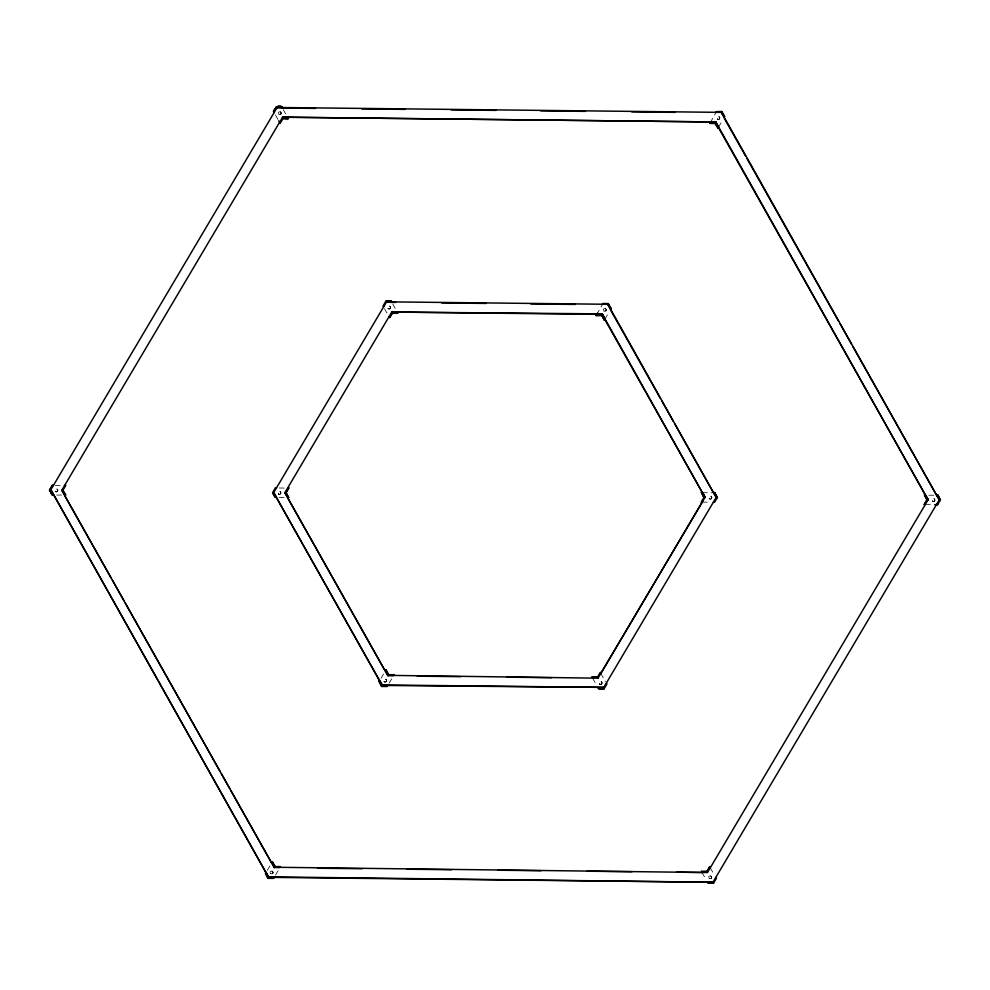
<?xml version="1.0" encoding="UTF-8"?>
<svg xmlns="http://www.w3.org/2000/svg" width="990" height="990" viewBox="0 0 990 990"><rect width="100%" height="100%" fill="white"/><g stroke="black" fill="none" stroke-linecap="round" stroke-linejoin="round"><path stroke-width="0.74" stroke-dasharray="4.95 3.71" d="M280.999 113.85L281.098 113.59A1.448 1.448 0 0 0 279.131 111.932A1.448 1.448 0 0 0 278.772 114.419A1.448 1.448 0 0 0 281.098 113.479M272.832 873.192L272.943 872.933A1.448 1.448 0 0 0 270.963 871.274A1.448 1.448 0 0 0 270.604 873.762A1.448 1.448 0 0 0 272.931 872.821M606.029 310.613L606.14 310.365A1.448 1.448 0 0 0 604.123 308.744A1.448 1.448 0 0 0 603.813 311.231A1.448 1.448 0 0 0 606.128 310.254M711.365 878.019L711.476 877.771A1.448 1.448 0 0 0 709.496 876.113A1.448 1.448 0 0 0 709.137 878.588A1.448 1.448 0 0 0 711.463 877.66M596.698 314.535L601.982 305.18M710.3 122.599L715.584 113.244M604.939 319.188L609.048 311.899M718.53 127.252L722.638 119.963M267.399 870.198L271.656 862.995M381.002 678.298L385.271 671.096M275.542 875.012L279.799 867.822M389.144 683.112L393.414 675.923M55.254 485.558L64.56 485.644M279.267 488.008L287.632 488.095M702.38 492.674L712.132 492.772M928.781 495.198L934.733 495.26M56.64 495.037L64.461 495.099M279.168 497.463L287.533 497.562M702.269 502.128L710.634 502.227M925.341 504.591L933.706 504.677M283.288 109.68L287.855 117.748M392.745 304.041L397.324 312.11M600.831 673.472L605.385 681.603M710.288 867.834L714.396 875.123M275.517 115.1L279.613 122.389M384.504 308.682L389.07 316.751M592.589 678.113L596.685 685.402M702.046 872.475L706.155 879.764M270.716 873.502A1.448 1.448 0 0 0 273.042 872.574A1.448 1.448 0 0 0 271.062 871.027A1.448 1.448 0 0 0 270.716 873.502M388.229 308.781A1.448 1.448 0 0 0 390.555 307.841A1.448 1.448 0 0 0 388.587 306.294A1.448 1.448 0 0 0 388.229 308.781M388.34 308.521A1.448 1.448 0 0 0 390.666 307.593A1.448 1.448 0 0 0 388.686 306.046A1.448 1.448 0 0 0 388.34 308.521M717.416 119.295A1.448 1.448 0 0 0 719.718 118.317A1.448 1.448 0 0 0 717.713 116.808A1.448 1.448 0 0 0 717.416 119.295M717.515 119.048A1.448 1.448 0 0 0 719.829 118.058A1.448 1.448 0 0 0 717.824 116.548A1.448 1.448 0 0 0 717.515 119.048M709.409 498.886A1.448 1.448 0 0 0 711.748 497.945A1.448 1.448 0 0 0 709.768 496.398A1.448 1.448 0 0 0 709.409 498.886M709.521 498.626A1.448 1.448 0 0 0 711.847 497.698A1.448 1.448 0 0 0 709.88 496.139A1.448 1.448 0 0 0 709.521 498.626M603.925 310.984A1.448 1.448 0 0 0 606.226 309.994A1.448 1.448 0 0 0 604.222 308.484A1.448 1.448 0 0 0 603.925 310.984M278.871 114.159A1.448 1.448 0 0 0 281.21 113.231A1.448 1.448 0 0 0 279.229 111.684A1.448 1.448 0 0 0 278.871 114.159M384.219 681.863A1.448 1.448 0 0 0 386.546 680.922A1.448 1.448 0 0 0 384.578 679.375A1.448 1.448 0 0 0 384.219 681.863M384.318 681.603A1.448 1.448 0 0 0 386.657 680.674A1.448 1.448 0 0 0 384.677 679.128A1.448 1.448 0 0 0 384.318 681.603M278.499 494.134A1.448 1.448 0 0 0 280.826 493.193A1.448 1.448 0 0 0 278.846 491.646A1.448 1.448 0 0 0 278.499 494.134M278.598 493.874A1.448 1.448 0 0 0 280.925 492.946A1.448 1.448 0 0 0 278.957 491.399A1.448 1.448 0 0 0 278.598 493.874M932.481 501.336A1.448 1.448 0 0 0 934.82 500.408A1.448 1.448 0 0 0 932.84 498.861A1.448 1.448 0 0 0 932.481 501.336M932.592 501.089A1.448 1.448 0 0 0 934.919 500.148A1.448 1.448 0 0 0 932.951 498.601A1.448 1.448 0 0 0 932.592 501.089M55.428 491.671A1.448 1.448 0 0 0 57.754 490.731A1.448 1.448 0 0 0 55.774 489.184A1.448 1.448 0 0 0 55.428 491.671M55.527 491.424A1.448 1.448 0 0 0 57.853 490.483A1.448 1.448 0 0 0 55.886 488.936A1.448 1.448 0 0 0 55.527 491.424M709.248 878.34A1.448 1.448 0 0 0 711.575 877.412A1.448 1.448 0 0 0 709.595 875.853A1.448 1.448 0 0 0 709.248 878.34M599.68 684.238A1.448 1.448 0 0 0 602.007 683.298A1.448 1.448 0 0 0 600.039 681.751A1.448 1.448 0 0 0 599.68 684.238M599.779 683.979A1.448 1.448 0 0 0 602.118 683.051A1.448 1.448 0 0 0 600.138 681.504A1.448 1.448 0 0 0 599.779 683.979"/><path stroke-width="1.49" d="M49.611 489.951L52.185 494.988L49.5 490.223L52.396 485.249L53.41 485.521M52.396 485.249L49.5 490.223M53.312 494.975L50.725 489.963L277.138 107.477L721.462 112.365L939.275 500.012M61.776 490.335L274.329 867.76M62.89 490.372L65.563 495.136L62.89 490.372L65.785 485.397L64.659 485.385M276.482 106.747C269.441 120.161 275.826 101.586 281.94 106.809L282.385 108.034M274.143 112.674L273.698 111.449M281.94 106.809L276.371 107.031M279.613 122.389L280.158 123.391L278.697 120.792M282.608 117.191L715.782 121.968L282.608 117.191L61.887 490.087L64.56 494.839L65.674 494.851M288.511 118.478C273.945 116.981 291.468 121.225 287.966 117.501L282.497 117.439M272.572 492.686L275.257 497.45L272.572 492.686L275.468 487.711L276.482 487.971M273.698 492.674L382.264 685.451M276.383 497.438L273.797 492.426L386.595 301.826L607.848 304.276L716.203 497.549M284.848 492.797L387.944 675.861M287.632 488.095L288.857 487.86L285.962 492.834L288.635 497.599L286.073 492.562L288.857 487.86M385.939 301.108L391.409 301.17L385.939 301.108L383.043 306.083L383.712 306.776M391.842 302.396L391.409 301.17M389.07 316.751L389.614 317.753L392.51 312.778L397.968 312.828L392.399 313.05M391.854 312.048L602.168 313.867L705.053 497.425M265.506 873.304L268.08 878.34L273.537 878.402L274.218 877.165L268.76 877.103L266.075 872.338L265.506 873.304L268.08 878.34M272.324 861.783L275.01 866.547L272.324 861.783L271.755 862.748L274.44 867.5L279.898 867.562L280.467 866.609L275.01 866.547M268.649 877.35L50.837 489.716L267.139 874.665M379.121 681.405L381.682 686.441L387.152 686.503L387.832 685.266L382.375 685.204L379.69 680.439L379.121 681.405L381.682 686.441M391.236 674.957L394.082 674.71L388.625 674.648L385.939 669.884L388.501 674.92M601.598 315.488L596.141 315.538L601.722 315.204L604.383 320.191L601.722 315.204M596.698 314.535L602.267 314.238L605.051 318.941L604.494 319.906M602.836 303.608L608.182 303.831L610.954 308.534L608.293 303.546L602.836 303.608L602.279 304.574M602.168 313.867L603.479 317.06M602.267 314.238L603.554 316.837M610.422 309.474L611.077 308.249M709.855 123.329L715.201 123.552L717.973 128.255L718.641 127.005L715.857 122.302L710.399 122.352L709.855 123.329L715.312 123.267L718.096 127.97M710.399 122.352L715.857 122.302M716.426 111.672L721.883 111.61L716.426 111.672L715.881 112.637M721.883 111.61L724.556 116.597L722.465 113.07M597.49 677.222L592.032 677.172L597.49 677.222L600.386 672.247L600.93 673.225M598.047 678.175L388.154 675.353M598.059 687.827L603.628 687.642L716.413 497.054M598.158 687.58L598.591 688.83L604.061 688.891L606.957 683.917L606.412 682.939M604.061 688.891L598.715 688.545M701.365 492.401L703.927 497.438L701.365 492.401L702.479 492.414L705.165 497.178M702.269 502.128L701.143 502.14L704.038 497.166M713.53 492.797L714.743 492.55L717.317 497.586L714.743 492.55M713.431 502.252L714.533 502.289L717.428 497.314M709.842 866.609L707.07 871.311L701.489 871.522L706.947 871.584L709.842 866.609L710.288 867.834M702.046 872.475L701.601 871.25M707.504 872.537L274.539 867.252M707.516 882.189L713.085 882.003L939.485 499.505M707.627 881.942L708.06 883.191L713.518 883.253L716.413 878.279L715.758 877.548M712.986 882.251L268.859 876.843M713.518 883.253L708.172 882.907M924.437 494.864L926.999 499.9L924.215 504.603L927.11 499.628L924.437 494.864L925.551 494.876L928.236 499.641M925.341 504.591L924.338 504.318M928.125 499.888L715.782 121.968M936.602 495.248L937.815 495.012L940.389 500.049L937.815 495.012M936.503 504.714L937.716 504.467L934.634 504.714M596.141 315.538L597.601 312.951M724.668 116.313L724.123 117.29L721.339 112.588M280.158 123.391L283.053 118.416M392.065 311.553L284.959 492.55L287.632 497.302L288.746 497.314M389.726 317.468L392.51 312.778M385.939 669.884L385.37 670.849L388.055 675.601L393.513 675.663L394.082 674.71M598.158 677.927L705.264 496.93M601.19 672.854L702.69 501.423M928.335 499.381L707.615 872.277L702.145 872.227M937.604 504.752L940.5 499.777M277.027 107.724L282.497 107.786M281.556 108.021L315.501 108.405M361.783 108.912L404.972 109.383M451.267 109.902L496.002 110.385M540.75 110.88L585.486 111.375M631.769 111.882L674.97 112.365M386.484 302.086L391.953 302.148M390.988 302.383L395.604 302.433M441.701 302.94L486.263 303.435M530.813 303.93L575.376 304.425M391.966 311.8L397.423 311.862L397.968 312.828M398.042 312.122L597.329 314.325M52.297 494.715L53.41 494.728M275.369 497.166L276.482 497.178M417.297 676.182L460.56 676.653M506.905 677.172L551.702 677.667M382.474 684.944L603.727 687.382L386.88 685.501M381.806 686.157L387.263 686.218M317.493 868.23L362.204 868.725M406.902 869.22L451.613 869.715M497.859 870.222L541.023 870.693M587.268 871.212L631.979 871.695M676.677 872.19L702.888 872.487M273.277 877.4L708.357 882.201M268.191 878.056L273.648 878.118M607.749 304.524L610.521 309.226M936.701 495L939.386 499.764M724.284 118.256L745.482 155.888M746.992 158.573L838.592 321.23M840.114 323.916L851.462 344.087M852.984 346.772L937.01 495.978M717.837 126.497L927.457 498.7M713.629 492.537L716.315 497.302M610.657 310.13L660.417 398.487M661.926 401.16L673.237 421.245M674.747 423.918L713.951 493.54M604.989 319.758L704.298 496.089M592.144 676.888L592.688 677.865M287.88 498.18L384.157 669.129M274.453 494.01L381.509 684.115M64.808 495.705L110.942 577.64M112.464 580.326L123.812 600.472M125.322 603.158L219.867 771.049M221.389 773.735L229.705 788.51M231.215 791.196L271.31 862.389"/></g></svg>
